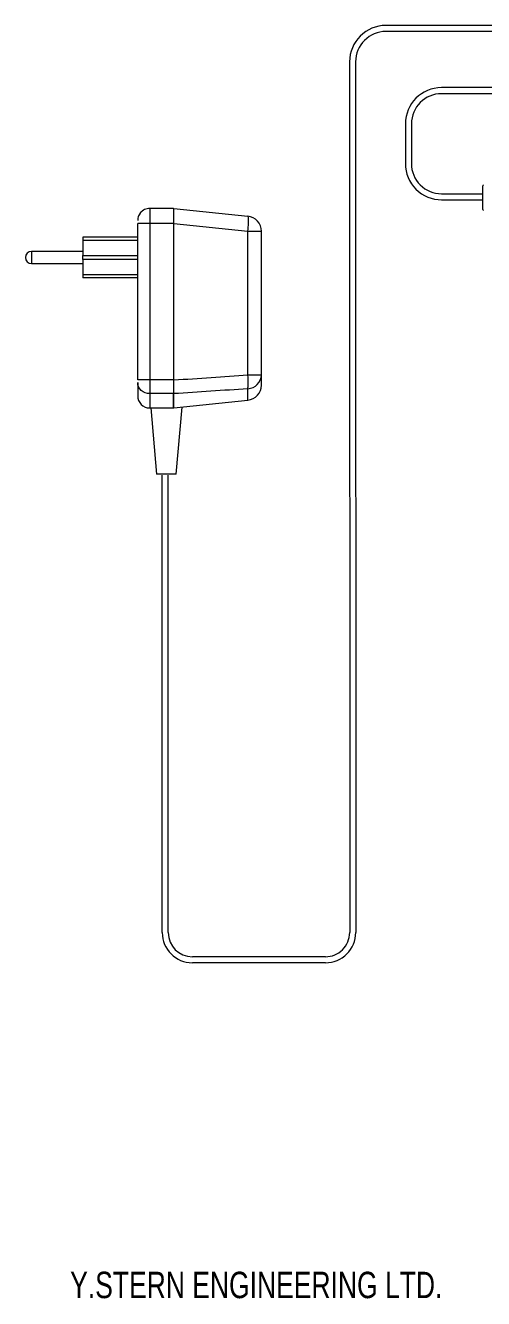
# Model space of a CAD drawing. Header units: millimetres. Extents: x 68 to 977, y 33 to 1394.
# Drawn here: x 68 to 372, y 33 to 876 of the extents above; entities that cross this region are included whole.
import ezdxf

# ---------------------------------------------------------------- set-up
doc = ezdxf.new("R2010")
doc.units = ezdxf.units.MM
doc.header["$LTSCALE"] = 5
doc.layers.add('LEVEL0', color=179, linetype='Continuous')
doc.styles.add('SLDTEXTSTYLE0', font='TXT', dxfattribs={"width": 0.75})

msp = doc.modelspace()

# ---------------------------------------------------------------- linework, layer by layer
at = {"color": 7, "linetype": 'Continuous', "lineweight": 15}
for p, q in [((371.51, 754.25), (371.51, 770.01)), ((150.75, 754.95), (149.94, 754.87)), ((166.55, 754.95), (150.75, 754.95)), ((166.55, 753.95), (166.75, 753.95)), ((166.75, 754.95), (215.8, 749.8)), ((166.75, 745), (166.75, 754.95)), ((142.75, 641.31), (142.75, 745)), ((166.55, 745), (166.55, 641.31)), ((166.75, 641.31), (166.75, 745)), ((142.75, 735.95), (106.35, 735.95)), ((106.35, 735.95), (106.35, 733.94)), ((106.35, 733.94), (106.35, 723.78)), ((224.75, 644.71), (224.75, 739.85)), ((106.35, 726.45), (72.35, 726.45)), ((72.35, 718.45), (106.35, 718.45)), ((106.35, 721.12), (106.35, 723.78)), ((106.35, 721.12), (106.35, 710.96)), ((106.35, 710.96), (106.35, 708.95)), ((142.75, 708.95), (106.35, 708.95)), ((166.55, 622.76), (166.55, 632.24)), ((166.75, 622.76), (166.75, 632.24)), ((166.75, 622.76), (215.8, 627.91)), ((150.75, 622.76), (166.55, 622.76)), ((151.42, 622.76), (155.25, 578.95)), ((166.55, 623.76), (166.75, 623.76)), ((168.25, 578.95), (172.14, 623.32)), ((168.25, 578.95), (155.25, 578.95))]:
    msp.add_line(p, q, dxfattribs=at)
at = {"color": 8, "linetype": 'Continuous', "lineweight": 0}
for p, q in [((166.55, 745), (150.75, 745)), ((150.75, 745), (150.75, 641.31)), ((166.55, 744.95), (166.75, 744.95)), ((166.75, 745), (215.8, 739.85)), ((106.35, 733.94), (142.75, 733.94)), ((215.8, 644.71), (215.8, 739.85)), ((215.8, 739.85), (224.75, 739.85)), ((72.35, 726.45), (72.35, 718.45)), ((106.35, 723.78), (142.75, 723.78)), ((142.75, 721.12), (106.35, 721.12)), ((142.75, 710.96), (106.35, 710.96)), ((166.55, 641.31), (150.75, 641.31)), ((166.55, 641.35), (166.75, 641.35)), ((215.8, 644.71), (224.75, 644.71)), ((166.55, 633.14), (166.75, 633.14)), ((215.8, 627.91), (215.8, 635.5)), ((166.55, 632.24), (150.75, 632.24)), ((150.75, 632.24), (150.75, 622.76))]:
    msp.add_line(p, q, dxfattribs=at)
at = {"color": 8, "linetype": 'Continuous', "lineweight": 0, "flags": 128}
msp.add_lwpolyline([(215.8, 739.85), (215.93, 741.26), (216.05, 742.63), (216.13, 743.95), (216.19, 745.19), (216.22, 746.33), (216.22, 747.33), (216.19, 748.18), (216.13, 748.86), (216.05, 749.37), (215.93, 749.68), (215.8, 749.8)], dxfattribs=at)
at = {"color": 7, "linetype": 'Continuous', "lineweight": 15}
for centre, radius, start, end in [((372.11, 770.01), 0.6, 98, 180), ((372.11, 754.25), 0.6, 180, 262), ((214.75, 739.85), 10, 360, 84), ((72.35, 722.45), 4, 90, 180), ((72.35, 722.45), 4, 180, 270), ((214.75, 637.86), 10, 276, 0), ((150.75, 630.76), 8, 180, 270)]:
    msp.add_arc(centre, radius, start, end, dxfattribs=at)
at = {"color": 8, "linetype": 'Continuous', "lineweight": 0}
msp.add_arc((215.17, 645.07), 9.6, 273.78556, 357.83022, dxfattribs=at)
at = {"color": 7, "linetype": 'Continuous', "lineweight": 15}
for points, knots in [([(144.23, 751.55), (144.18, 751.5), (143.81, 751.04), (143.33, 750.02), (142.84, 748.52), (142.78, 747.47), (142.75, 746.95)], [0, 0, 0, 0, 0.040192, 0.360128, 0.680064, 1, 1, 1, 1]), ([(149.97, 754.91), (149.35, 754.8), (148.19, 754.6), (146.52, 753.75), (145.16, 752.74), (144.53, 751.95), (144.21, 751.55)], [0, 0, 0, 0, 0.28521, 0.537236, 0.771923, 1, 1, 1, 1]), ([(166.55, 754.95), (166.55, 754.95), (166.55, 754.94), (166.55, 754.88), (166.55, 754.84), (166.55, 754.67), (166.55, 754.49), (166.55, 754.01), (166.55, 753.7), (166.55, 752.96), (166.55, 752.53), (166.55, 751.56), (166.55, 751.03), (166.55, 749.89), (166.55, 749.29), (166.55, 748.07), (166.55, 747.45), (166.55, 746.52), (166.55, 746.21), (166.55, 745.61), (166.55, 745.31), (166.55, 745)], [0, 0, 0, 0, 0.0625, 0.0625, 0.125, 0.125, 0.25, 0.25, 0.375, 0.375, 0.5, 0.5, 0.625, 0.625, 0.75, 0.75, 0.875, 0.875, 0.9375, 0.9375, 1, 1, 1, 1]), ([(142.91, 745), (142.91, 745), (142.76, 745), (142.76, 745), (142.75, 745)], [0, 0, 0, 0, 0.0002998, 1, 1, 1, 1]), ([(166.55, 641.31), (166.55, 640.01), (166.55, 638.72), (166.55, 636.33), (166.55, 635.24), (166.55, 633.45), (166.55, 632.74), (166.55, 632.24)], [0, 0, 0, 0, 1.954952, 1.954952, 3.900414, 3.900414, 5.74637, 5.74637, 5.74637, 5.74637]), ([(166.75, 632.24), (166.75, 632.63), (166.75, 633.14), (166.75, 634.07), (166.75, 634.41), (166.75, 635.13), (166.75, 635.5), (166.75, 636.3), (166.75, 636.72), (166.75, 637.59), (166.75, 638.03), (166.75, 639.39), (166.75, 640.35), (166.75, 641.31)], [0, 0, 0, 0, 0.25, 0.25, 0.375, 0.375, 0.5, 0.5, 0.625, 0.625, 0.75, 0.75, 1, 1, 1, 1])]:
    msp.add_open_spline(points, degree=3, knots=knots, dxfattribs=at)
at = {"color": 8, "linetype": 'Continuous', "lineweight": 0}
for points, knots in [([(150.75, 754.95), (150.75, 754.95), (150.75, 754.94), (150.75, 754.88), (150.75, 754.84), (150.75, 754.67), (150.75, 754.49), (150.75, 754.01), (150.75, 753.7), (150.75, 752.96), (150.75, 752.53), (150.75, 751.56), (150.75, 751.03), (150.75, 749.89), (150.75, 749.29), (150.75, 748.07), (150.75, 747.45), (150.75, 746.52), (150.75, 746.21), (150.75, 745.61), (150.75, 745.31), (150.75, 745)], [0, 0, 0, 0, 0.0625, 0.0625, 0.125, 0.125, 0.25, 0.25, 0.375, 0.375, 0.5, 0.5, 0.625, 0.625, 0.75, 0.75, 0.875, 0.875, 0.9375, 0.9375, 1, 1, 1, 1]), ([(150.75, 745), (150.23, 745), (149.18, 745), (147.67, 745), (146.28, 745), (145.06, 745), (144.06, 745), (143.3, 745), (143.04, 745), (142.91, 745)], [0, 0, 0, 0, 0.142863, 0.285726, 0.42859, 0.571453, 0.714316, 0.857179, 1, 1, 1, 1]), ([(150.75, 641.31), (149.53, 641.31), (148, 641.31), (145.42, 641.31), (143.38, 641.31), (142.75, 641.31), (142.75, 641.31)], [0, 0, 0, 0, 0.292971, 0.365628, 0.707047, 1, 1, 1, 1]), ([(150.75, 641.31), (150.75, 640.01), (150.75, 638.72), (150.75, 636.33), (150.75, 635.24), (150.75, 633.45), (150.75, 632.74), (150.75, 632.24)], [0, 0, 0, 0, 1.954952, 1.954952, 3.900414, 3.900414, 5.74637, 5.74637, 5.74637, 5.74637]), ([(166.75, 641.31), (175.01, 641.87), (191.36, 642.99), (207.7, 644.14), (215.8, 644.71)], [0, 0, 0, 0, 0.5048246, 1, 1, 1, 1]), ([(215.8, 635.5), (215.91, 636.12), (216.08, 638.52), (215.96, 642.42), (215.8, 644.71)], [0, 0, 0, 0, 0.414449, 1, 1, 1, 1]), ([(150.75, 632.24), (148.63, 632.24), (146.6, 633.01), (143.6, 635.74), (142.75, 637.6), (142.75, 639.54)], [0, 0, 0, 0, 0.5, 0.5, 1, 1, 1, 1])]:
    msp.add_open_spline(points, degree=3, knots=knots, dxfattribs=at)
at = {"color": 7, "linetype": 'Continuous', "lineweight": 15}
for points in [[(224.75, 637.86), (224.75, 637.86), (224.75, 640.18), (224.75, 644.71)], [(142.75, 639.54), (142.75, 633.75), (142.75, 630.76), (142.75, 630.76)]]:
    msp.add_open_spline(points, degree=3, dxfattribs=at)
at = {"color": 8, "linetype": 'Continuous', "lineweight": 0}
msp.add_open_spline([(215.8, 635.5), (199.45, 634.37), (183.1, 633.28), (166.75, 632.24)], degree=3, dxfattribs=at)
at = {"layer": 'LEVEL0', "color": 7, "lineweight": 15}
for p, q in [((495.91, 876.14), (307.24, 876.14)), ((495.91, 872.14), (307.24, 872.14)), ((283.24, 852.14), (283.29, 275.23)), ((287.24, 852.14), (287.29, 275.23)), ((495.84, 834.97), (344.19, 834.95)), ((495.84, 830.97), (344.19, 830.95)), ((320.2, 810.95), (320.2, 784.64)), ((324.2, 810.95), (324.2, 784.64)), ((344.2, 764.64), (371.51, 764.64)), ((344.2, 760.64), (371.51, 760.64)), ((159.02, 275.23), (159.02, 578.32)), ((163.02, 275.23), (163.02, 578.32)), ((267.29, 259.23), (179.02, 259.23)), ((267.29, 255.23), (179.02, 255.23))]:
    msp.add_line(p, q, dxfattribs=at)
for centre, radius, start, end in [((307.24, 852.14), 24, 90, 180.00449), ((307.24, 852.14), 20, 90, 180.00449), ((344.2, 810.95), 24, 90.00541, 179.99975), ((344.2, 810.95), 20, 90.00541, 179.99975), ((344.2, 784.64), 24, 179.99975, 270), ((344.2, 784.64), 20, 179.99975, 270), ((179.02, 275.23), 20, 180, 270), ((179.02, 275.23), 16, 180, 270), ((267.29, 275.23), 20, 270, 0.00449), ((267.29, 275.23), 16, 270, 0.00449)]:
    msp.add_arc(centre, radius, start, end, dxfattribs=at)

# ---------------------------------------------------------------- texts
at = {"layer": 'LEVEL0', "color": 7, "insert": (344.73, 50.58), "char_height": 17.5, "attachment_point": 3, "style": 'SLDTEXTSTYLE0'}
msp.add_mtext('Y.STERN ENGINEERING LTD.', dxfattribs=at)

doc.saveas('drawing.dxf')
